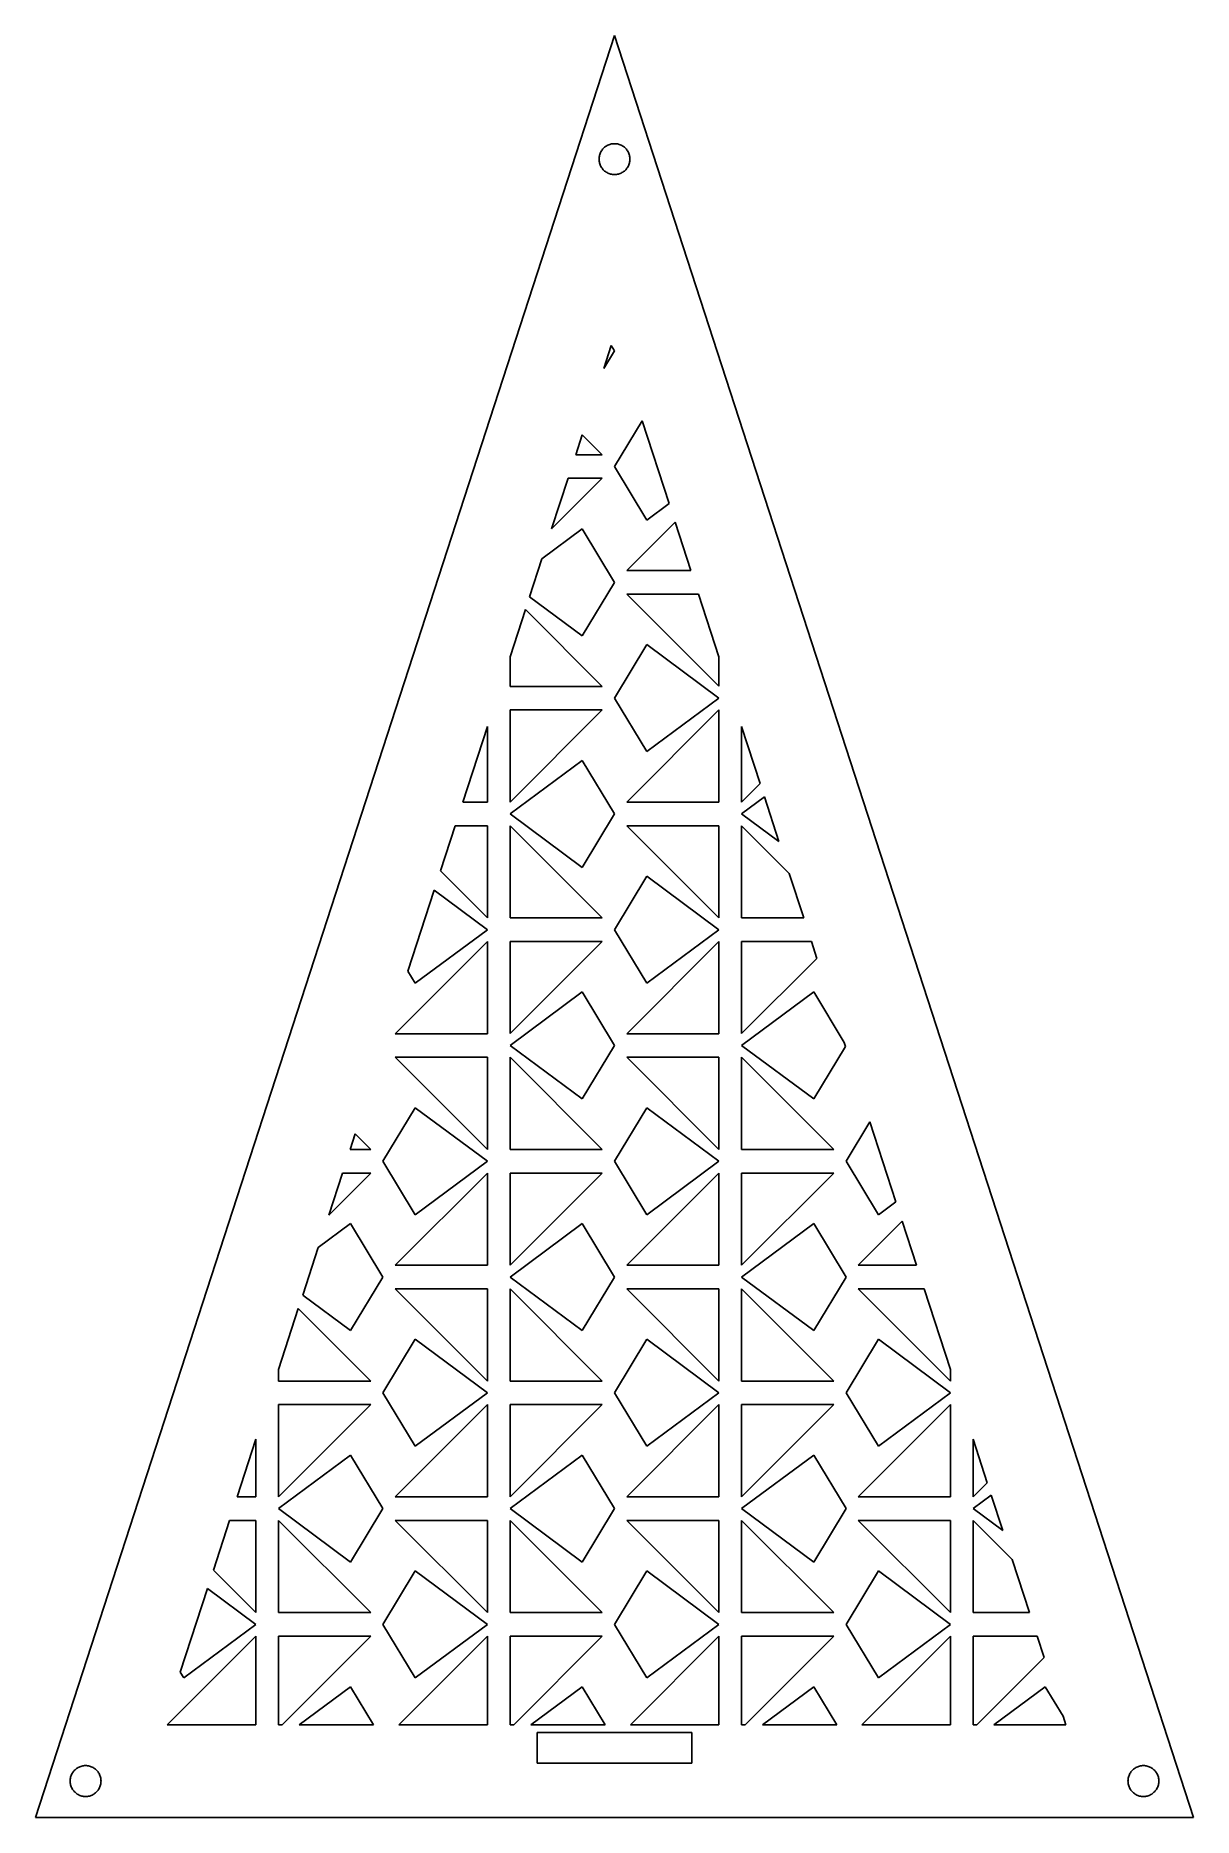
# Model space of a CAD drawing. Header units: metres. Extents: x -75 to 75, y 0 to 231.
import ezdxf

# ---------------------------------------------------------------- set-up
doc = ezdxf.new("R2010")
doc.units = ezdxf.units.M

msp = doc.modelspace()

# ---------------------------------------------------------------- linework, layer by layer
for p, q in [((0, 230.826), (-75, 0)), ((75, 0), (0, 230.826)), ((-2, 214.826), (-1.99605, 214.952)), ((-1.99605, 214.701), (-2, 214.826)), ((-1.99605, 214.952), (-1.98422, 215.077)), ((-1.98422, 214.576), (-1.99605, 214.701)), ((-1.98422, 215.077), (-1.96457, 215.201)), ((-1.96457, 215.201), (-1.93716, 215.324)), ((-1.93716, 215.324), (-1.9021, 215.444)), ((-1.9021, 215.444), (-1.85954, 215.562)), ((-1.85954, 215.562), (-1.80965, 215.678)), ((-1.80965, 215.678), (-1.75261, 215.79)), ((-1.75261, 215.79), (-1.68864, 215.898)), ((-1.68864, 215.898), (-1.61803, 216.002)), ((-1.61803, 216.002), (-1.54102, 216.101)), ((-1.54102, 216.101), (-1.45793, 216.195)), ((-1.45793, 216.195), (-1.36908, 216.284)), ((-1.36908, 216.284), (-1.27484, 216.367)), ((-1.27484, 216.367), (-1.17557, 216.444)), ((-1.17557, 216.444), (-1.07164, 216.515)), ((-1.07164, 216.515), (-0.963501, 216.579)), ((-0.963501, 216.579), (-0.851547, 216.636)), ((-0.851547, 216.636), (-0.736237, 216.686)), ((-0.736237, 216.686), (-0.618027, 216.728)), ((-0.618027, 216.728), (-0.497375, 216.763)), ((-0.497375, 216.763), (-0.374756, 216.791)), ((-0.374756, 216.791), (-0.250656, 216.81)), ((-0.250656, 216.81), (-0.12558, 216.822)), ((-0.12558, 216.822), (0, 216.826)), ((0, 216.826), (0.12558, 216.822)), ((0.12558, 216.822), (0.250656, 216.81)), ((0.250656, 216.81), (0.374756, 216.791)), ((0.374756, 216.791), (0.497375, 216.763)), ((0.497375, 216.763), (0.618027, 216.728)), ((0.618027, 216.728), (0.736237, 216.686)), ((0.736237, 216.686), (0.851547, 216.636)), ((0.851547, 216.636), (0.963501, 216.579)), ((0.963501, 216.579), (1.07164, 216.515)), ((1.07164, 216.515), (1.17557, 216.444)), ((1.17557, 216.444), (1.27484, 216.367)), ((1.27484, 216.367), (1.36908, 216.284)), ((1.36908, 216.284), (1.45793, 216.195)), ((1.45793, 216.195), (1.54102, 216.101)), ((1.54102, 216.101), (1.61803, 216.002)), ((1.61803, 216.002), (1.68864, 215.898)), ((1.68864, 215.898), (1.75261, 215.79)), ((1.75261, 215.79), (1.80965, 215.678)), ((1.80965, 215.678), (1.85954, 215.562)), ((1.85954, 215.562), (1.9021, 215.444)), ((1.9021, 215.444), (1.93716, 215.324)), ((1.93716, 215.324), (1.96457, 215.201)), ((1.96457, 215.201), (1.98422, 215.077)), ((1.98422, 215.077), (1.99605, 214.952)), ((1.99605, 214.701), (1.98422, 214.576)), ((1.99605, 214.952), (2, 214.826)), ((2, 214.826), (1.99605, 214.701)), ((-1.96457, 214.451), (-1.98422, 214.576)), ((-1.93716, 214.329), (-1.96457, 214.451)), ((-1.9021, 214.208), (-1.93716, 214.329)), ((-1.85954, 214.09), (-1.9021, 214.208)), ((-1.80965, 213.975), (-1.85954, 214.09)), ((-1.75261, 213.863), (-1.80965, 213.975)), ((-1.68864, 213.755), (-1.75261, 213.863)), ((-1.61803, 213.651), (-1.68864, 213.755)), ((-1.54102, 213.551), (-1.61803, 213.651)), ((-1.45793, 213.457), (-1.54102, 213.551)), ((-1.36908, 213.368), (-1.45793, 213.457)), ((-1.27484, 213.285), (-1.36908, 213.368)), ((-1.17557, 213.208), (-1.27484, 213.285)), ((-1.07164, 213.138), (-1.17557, 213.208)), ((-0.963501, 213.074), (-1.07164, 213.138)), ((-0.851547, 213.017), (-0.963501, 213.074)), ((-0.736237, 212.967), (-0.851547, 213.017)), ((-0.618027, 212.924), (-0.736237, 212.967)), ((-0.497375, 212.889), (-0.618027, 212.924)), ((-0.374756, 212.862), (-0.497375, 212.889)), ((-0.250656, 212.842), (-0.374756, 212.862)), ((-0.12558, 212.83), (-0.250656, 212.842)), ((0, 212.826), (-0.12558, 212.83)), ((0.12558, 212.83), (0, 212.826)), ((0.250656, 212.842), (0.12558, 212.83)), ((0.374756, 212.862), (0.250656, 212.842)), ((0.497375, 212.889), (0.374756, 212.862)), ((0.618027, 212.924), (0.497375, 212.889)), ((0.736237, 212.967), (0.618027, 212.924)), ((0.851547, 213.017), (0.736237, 212.967)), ((0.963501, 213.074), (0.851547, 213.017)), ((1.07164, 213.138), (0.963501, 213.074)), ((1.17557, 213.208), (1.07164, 213.138)), ((1.27484, 213.285), (1.17557, 213.208)), ((1.36908, 213.368), (1.27484, 213.285)), ((1.45793, 213.457), (1.36908, 213.368)), ((1.54102, 213.551), (1.45793, 213.457)), ((1.61803, 213.651), (1.54102, 213.551)), ((1.68864, 213.755), (1.61803, 213.651)), ((1.75261, 213.863), (1.68864, 213.755)), ((1.80965, 213.975), (1.75261, 213.863)), ((1.85954, 214.09), (1.80965, 213.975)), ((1.9021, 214.208), (1.85954, 214.09)), ((1.93716, 214.329), (1.9021, 214.208)), ((1.96457, 214.451), (1.93716, 214.329)), ((1.98422, 214.576), (1.96457, 214.451)), ((-1.39775, 187.692), (-0.422302, 190.694)), ((-0.003204, 190), (-1.39775, 187.692)), ((-0.422302, 190.694), (-0.003204, 190)), ((0.003662, 175), (3.59158, 180.94)), ((3.59158, 180.94), (7.07742, 170.211)), ((-5.02592, 176.525), (-4.18289, 179.12)), ((-4.18289, 179.12), (-1.58844, 176.525)), ((-1.58844, 176.525), (-5.02592, 176.525)), ((-1.58844, 173.475), (-8.14876, 166.914)), ((-8.14876, 166.914), (-6.01709, 173.475)), ((-6.01709, 173.475), (-1.58844, 173.475)), ((4.19037, 168.069), (0.003662, 175)), ((7.07742, 170.211), (4.19037, 168.069)), ((-9.39919, 163.066), (-4.19037, 166.931)), ((-4.19037, 166.931), (-0.003204, 160)), ((1.58844, 161.525), (7.86142, 167.798)), ((7.86142, 167.798), (9.89972, 161.525)), ((-11.0044, 158.125), (-9.39919, 163.066)), ((-0.003204, 160), (-4.19037, 153.069)), ((9.89972, 161.525), (1.58844, 161.525)), ((-4.19037, 153.069), (-11.0044, 158.125)), ((1.58844, 158.475), (10.8909, 158.475)), ((13.5324, 146.53), (1.58844, 158.475)), ((10.8909, 158.475), (13.5324, 150.345)), ((-13.5324, 150.345), (-11.5399, 156.477)), ((-11.5399, 156.477), (-1.58844, 146.525)), ((-13.5324, 146.525), (-13.5324, 150.345)), ((0.003662, 145), (4.19037, 151.931)), ((4.19037, 151.931), (13.5306, 145)), ((13.5324, 150.345), (13.5324, 146.53)), ((-1.58844, 146.525), (-13.5324, 146.525)), ((-13.5324, 143.475), (-1.58844, 143.475)), ((-1.58844, 143.475), (-13.5324, 131.53)), ((-13.5324, 131.53), (-13.5324, 143.475)), ((4.19037, 138.069), (0.003662, 145)), ((1.58844, 131.525), (13.5324, 143.47)), ((13.5306, 145), (4.19037, 138.069)), ((13.5324, 143.47), (13.5324, 131.525)), ((-19.6473, 131.525), (-16.4676, 141.311)), ((-16.4676, 141.311), (-16.4676, 131.525)), ((16.4676, 141.311), (18.8663, 133.929)), ((16.4676, 131.53), (16.4676, 141.311)), ((-13.5306, 130), (-4.19037, 136.931)), ((-4.19037, 136.931), (-0.003204, 130)), ((18.8663, 133.929), (16.4676, 131.53)), ((16.4694, 130), (19.4292, 132.196)), ((19.4292, 132.196), (21.31, 126.408)), ((-16.4676, 131.525), (-19.6473, 131.525)), ((-4.19037, 123.069), (-13.5306, 130)), ((-0.003204, 130), (-4.19037, 123.069)), ((13.5324, 131.525), (1.58844, 131.525)), ((21.31, 126.408), (16.4694, 130)), ((-22.5448, 122.608), (-20.6385, 128.475)), ((-20.6385, 128.475), (-16.4676, 128.475)), ((-16.4676, 128.475), (-16.4676, 116.53)), ((-13.5324, 116.525), (-13.5324, 128.47)), ((-13.5324, 128.47), (-1.58844, 116.525)), ((1.58844, 128.475), (13.5324, 128.475)), ((13.5324, 116.53), (1.58844, 128.475)), ((13.5324, 128.475), (13.5324, 116.53)), ((16.4676, 116.525), (16.4676, 128.47)), ((16.4676, 128.47), (22.6485, 122.289)), ((-16.4676, 116.53), (-22.5448, 122.608)), ((-26.7584, 109.64), (-23.3562, 120.11)), ((-23.3562, 120.11), (-16.4694, 115)), ((0.003662, 115), (4.19037, 121.931)), ((4.19037, 121.931), (13.5306, 115)), ((22.6485, 122.289), (24.5211, 116.525)), ((-1.58844, 116.525), (-13.5324, 116.525)), ((24.5211, 116.525), (16.4676, 116.525)), ((-28.4116, 101.525), (-16.4676, 113.47)), ((-16.4694, 115), (-25.8096, 108.069)), ((-16.4676, 113.47), (-16.4676, 101.525)), ((-13.5324, 113.475), (-1.58844, 113.475)), ((-1.58844, 113.475), (-13.5324, 101.53)), ((-13.5324, 101.53), (-13.5324, 113.475)), ((4.19037, 108.069), (0.003662, 115)), ((1.58844, 101.525), (13.5324, 113.47)), ((13.5306, 115), (4.19037, 108.069)), ((13.5324, 113.47), (13.5324, 101.525)), ((16.4676, 113.475), (25.5123, 113.475)), ((16.4676, 101.53), (16.4676, 113.475)), ((25.5123, 113.475), (26.2233, 111.286)), ((26.2233, 111.286), (16.4676, 101.53)), ((-25.8096, 108.069), (-26.7584, 109.64)), ((-13.5306, 100), (-4.19037, 106.931)), ((-4.19037, 106.931), (-0.003204, 100)), ((16.4694, 100), (25.8096, 106.931)), ((25.8096, 106.931), (29.7668, 100.381)), ((-16.4676, 101.525), (-28.4116, 101.525)), ((-4.19037, 93.069), (-13.5306, 100)), ((-0.003204, 100), (-4.19037, 93.069)), ((13.5324, 101.525), (1.58844, 101.525)), ((25.8096, 93.069), (16.4694, 100)), ((29.9277, 99.8856), (25.8096, 93.069)), ((29.7668, 100.381), (29.9277, 99.8856)), ((-28.4116, 98.4747), (-16.4676, 98.4747)), ((-16.4676, 86.5303), (-28.4116, 98.4747)), ((-16.4676, 98.4747), (-16.4676, 86.5303)), ((-13.5324, 86.5253), (-13.5324, 98.4697)), ((-13.5324, 98.4697), (-1.58844, 86.5253)), ((1.58844, 98.4747), (13.5324, 98.4747)), ((13.5324, 86.5303), (1.58844, 98.4747)), ((13.5324, 98.4747), (13.5324, 86.5303)), ((16.4676, 86.5253), (16.4676, 98.4697)), ((16.4676, 98.4697), (28.4116, 86.5253)), ((-29.9963, 85), (-25.8096, 91.931)), ((-25.8096, 91.931), (-16.4694, 85)), ((0.003662, 85), (4.19037, 91.931)), ((4.19037, 91.931), (13.5306, 85)), ((30.0037, 85), (33.0992, 90.1246)), ((33.0992, 90.1246), (36.4673, 79.7586)), ((-34.2687, 86.5253), (-33.6114, 88.5483)), ((-33.6114, 88.5483), (-31.5884, 86.5253)), ((-31.5884, 86.5253), (-34.2687, 86.5253)), ((-1.58844, 86.5253), (-13.5324, 86.5253)), ((28.4116, 86.5253), (16.4676, 86.5253)), ((-31.5884, 83.4747), (-37.027, 78.0359)), ((-37.027, 78.0359), (-35.2599, 83.4747)), ((-35.2599, 83.4747), (-31.5884, 83.4747)), ((-25.8096, 78.069), (-29.9963, 85)), ((-28.4116, 71.5253), (-16.4676, 83.4697)), ((-16.4694, 85), (-25.8096, 78.069)), ((-16.4676, 83.4697), (-16.4676, 71.5253)), ((-13.5324, 83.4747), (-1.58844, 83.4747)), ((-1.58844, 83.4747), (-13.5324, 71.5303)), ((-13.5324, 71.5303), (-13.5324, 83.4747)), ((4.19037, 78.069), (0.003662, 85)), ((1.58844, 71.5253), (13.5324, 83.4697)), ((13.5306, 85), (4.19037, 78.069)), ((13.5324, 83.4697), (13.5324, 71.5253)), ((16.4676, 83.4747), (28.4116, 83.4747)), ((28.4116, 83.4747), (16.4676, 71.5303)), ((16.4676, 71.5303), (16.4676, 83.4747)), ((34.1904, 78.069), (30.0037, 85)), ((36.4673, 79.7586), (34.1904, 78.069)), ((-38.4014, 73.8062), (-34.1904, 76.931)), ((-34.1904, 76.931), (-30.0032, 70)), ((-13.5306, 70), (-4.19037, 76.931)), ((-4.19037, 76.931), (-0.003204, 70)), ((16.4694, 70), (25.8096, 76.931)), ((25.8096, 76.931), (29.9968, 70)), ((31.5884, 71.5253), (37.2899, 77.2269)), ((37.2899, 77.2269), (39.1425, 71.5253)), ((-40.3943, 67.6727), (-38.4014, 73.8062)), ((-30.0032, 70), (-34.1904, 63.069)), ((-16.4676, 71.5253), (-28.4116, 71.5253)), ((-4.19037, 63.069), (-13.5306, 70)), ((-0.003204, 70), (-4.19037, 63.069)), ((13.5324, 71.5253), (1.58844, 71.5253)), ((25.8096, 63.069), (16.4694, 70)), ((29.9968, 70), (25.8096, 63.069)), ((39.1425, 71.5253), (31.5884, 71.5253)), ((-34.1904, 63.069), (-40.3943, 67.6727)), ((-28.4116, 68.4747), (-16.4676, 68.4747)), ((-16.4676, 56.5303), (-28.4116, 68.4747)), ((-16.4676, 68.4747), (-16.4676, 56.5303)), ((-13.5324, 56.5253), (-13.5324, 68.4697)), ((-13.5324, 68.4697), (-1.58844, 56.5253)), ((1.58844, 68.4747), (13.5324, 68.4747)), ((13.5324, 56.5303), (1.58844, 68.4747)), ((13.5324, 68.4747), (13.5324, 56.5303)), ((16.4676, 56.5253), (16.4676, 68.4697)), ((16.4676, 68.4697), (28.4116, 56.5253)), ((31.5884, 68.4747), (40.1337, 68.4747)), ((43.5324, 56.5303), (31.5884, 68.4747)), ((40.1337, 68.4747), (43.5324, 58.0145)), ((-43.5324, 58.0145), (-40.9684, 65.9056)), ((-40.9684, 65.9056), (-31.5884, 56.5253)), ((-29.9963, 55), (-25.8096, 61.931)), ((-25.8096, 61.931), (-16.4694, 55)), ((0.003662, 55), (4.19037, 61.931)), ((4.19037, 61.931), (13.5306, 55)), ((30.0037, 55), (34.1904, 61.931)), ((34.1904, 61.931), (43.5306, 55)), ((-43.5324, 56.5253), (-43.5324, 58.0145)), ((43.5324, 58.0145), (43.5324, 56.5303)), ((-31.5884, 56.5253), (-43.5324, 56.5253)), ((-1.58844, 56.5253), (-13.5324, 56.5253)), ((28.4116, 56.5253), (16.4676, 56.5253)), ((-43.5324, 53.4747), (-31.5884, 53.4747)), ((-31.5884, 53.4747), (-43.5324, 41.5303)), ((-43.5324, 41.5303), (-43.5324, 53.4747)), ((-25.8096, 48.069), (-29.9963, 55)), ((-28.4116, 41.5253), (-16.4676, 53.4697)), ((-16.4694, 55), (-25.8096, 48.069)), ((-16.4676, 53.4697), (-16.4676, 41.5253)), ((-13.5324, 53.4747), (-1.58844, 53.4747)), ((-1.58844, 53.4747), (-13.5324, 41.5303)), ((-13.5324, 41.5303), (-13.5324, 53.4747)), ((4.19037, 48.069), (0.003662, 55)), ((1.58844, 41.5253), (13.5324, 53.4697)), ((13.5306, 55), (4.19037, 48.069)), ((13.5324, 53.4697), (13.5324, 41.5253)), ((16.4676, 53.4747), (28.4116, 53.4747)), ((28.4116, 53.4747), (16.4676, 41.5303)), ((16.4676, 41.5303), (16.4676, 53.4747)), ((34.1904, 48.069), (30.0037, 55)), ((31.5884, 41.5253), (43.5324, 53.4697)), ((43.5306, 55), (34.1904, 48.069)), ((43.5324, 53.4697), (43.5324, 41.5253)), ((-48.8901, 41.5253), (-46.4676, 48.9809)), ((-46.4676, 48.9809), (-46.4676, 41.5253)), ((46.4676, 48.9809), (48.2947, 43.3575)), ((46.4676, 41.5303), (46.4676, 48.9809)), ((-43.5306, 40), (-34.1904, 46.931)), ((-34.1904, 46.931), (-30.0032, 40)), ((-13.5306, 40), (-4.19037, 46.931)), ((-4.19037, 46.931), (-0.003204, 40)), ((16.4694, 40), (25.8096, 46.931)), ((25.8096, 46.931), (29.9968, 40)), ((48.2947, 43.3575), (46.4676, 41.5303)), ((46.4694, 40), (48.8191, 41.7436)), ((48.8191, 41.7436), (50.3122, 37.1484)), ((-46.4676, 41.5253), (-48.8901, 41.5253)), ((-34.1904, 33.069), (-43.5306, 40)), ((-30.0032, 40), (-34.1904, 33.069)), ((-16.4676, 41.5253), (-28.4116, 41.5253)), ((-4.19037, 33.069), (-13.5306, 40)), ((-0.003204, 40), (-4.19037, 33.069)), ((13.5324, 41.5253), (1.58844, 41.5253)), ((25.8096, 33.069), (16.4694, 40)), ((29.9968, 40), (25.8096, 33.069)), ((43.5324, 41.5253), (31.5884, 41.5253)), ((50.3122, 37.1484), (46.4694, 40)), ((-51.9733, 32.0362), (-49.8813, 38.4747)), ((-49.8813, 38.4747), (-46.4676, 38.4747)), ((-46.4676, 38.4747), (-46.4676, 26.5303)), ((-43.5324, 26.5253), (-43.5324, 38.4697)), ((-43.5324, 38.4697), (-31.5884, 26.5253)), ((-28.4116, 38.4747), (-16.4676, 38.4747)), ((-16.4676, 26.5303), (-28.4116, 38.4747)), ((-16.4676, 38.4747), (-16.4676, 26.5303)), ((-13.5324, 26.5253), (-13.5324, 38.4697)), ((-13.5324, 38.4697), (-1.58844, 26.5253)), ((1.58844, 38.4747), (13.5324, 38.4747)), ((13.5324, 26.5303), (1.58844, 38.4747)), ((13.5324, 38.4747), (13.5324, 26.5303)), ((16.4676, 26.5253), (16.4676, 38.4697)), ((16.4676, 38.4697), (28.4116, 26.5253)), ((31.5884, 38.4747), (43.5324, 38.4747)), ((43.5324, 26.5303), (31.5884, 38.4747)), ((43.5324, 38.4747), (43.5324, 26.5303)), ((46.4676, 26.5253), (46.4676, 38.4697)), ((46.4676, 38.4697), (51.5268, 33.4103)), ((51.5268, 33.4103), (53.7639, 26.5253)), ((-46.4676, 26.5303), (-51.9733, 32.0362)), ((-29.9963, 25), (-25.8096, 31.931)), ((-25.8096, 31.931), (-16.4694, 25)), ((0.003662, 25), (4.19037, 31.931)), ((4.19037, 31.931), (13.5306, 25)), ((30.0037, 25), (34.1904, 31.931)), ((34.1904, 31.931), (43.5306, 25)), ((-56.266, 18.8245), (-52.7461, 29.6577)), ((-52.7461, 29.6577), (-46.4694, 25)), ((-31.5884, 26.5253), (-43.5324, 26.5253)), ((-1.58844, 26.5253), (-13.5324, 26.5253)), ((28.4116, 26.5253), (16.4676, 26.5253)), ((53.7639, 26.5253), (46.4676, 26.5253)), ((-57.9368, 12), (-46.4676, 23.4697)), ((-46.4694, 25), (-55.8096, 18.069)), ((-46.4676, 23.4697), (-46.4676, 12)), ((-43.5324, 12), (-43.5324, 23.4747)), ((-43.5324, 23.4747), (-31.5884, 23.4747)), ((-31.5884, 23.4747), (-43.0627, 12)), ((-25.8096, 18.069), (-29.9963, 25)), ((-27.9368, 12), (-16.4676, 23.4697)), ((-16.4694, 25), (-25.8096, 18.069)), ((-16.4676, 23.4697), (-16.4676, 12)), ((-13.5324, 12), (-13.5324, 23.4747)), ((-13.5324, 23.4747), (-1.58844, 23.4747)), ((-1.58844, 23.4747), (-13.0627, 12)), ((4.19037, 18.069), (0.003662, 25)), ((2.06316, 12), (13.5324, 23.4697)), ((13.5306, 25), (4.19037, 18.069)), ((13.5324, 23.4697), (13.5324, 12)), ((16.4676, 12), (16.4676, 23.4747)), ((16.4676, 23.4747), (28.4116, 23.4747)), ((28.4116, 23.4747), (16.9373, 12)), ((34.1904, 18.069), (30.0037, 25)), ((32.0632, 12), (43.5324, 23.4697)), ((43.5306, 25), (34.1904, 18.069)), ((43.5324, 23.4697), (43.5324, 12)), ((46.4676, 12), (46.4676, 23.4747)), ((46.4676, 23.4747), (54.7551, 23.4747)), ((54.7551, 23.4747), (55.6518, 20.7149)), ((-55.8096, 18.069), (-56.266, 18.8245)), ((55.6518, 20.7149), (46.9373, 12)), ((-40.8354, 12), (-34.1904, 16.931)), ((-34.1904, 16.931), (-31.2114, 12)), ((-10.8354, 12), (-4.19037, 16.931)), ((-4.19037, 16.931), (-1.21144, 12)), ((19.1646, 12), (25.8096, 16.931)), ((25.8096, 16.931), (28.7886, 12)), ((49.1646, 12), (55.8096, 16.931)), ((55.8096, 16.931), (58.1283, 13.0929)), ((-46.4676, 12), (-57.9368, 12)), ((-43.0627, 12), (-43.5324, 12)), ((-31.2114, 12), (-40.8354, 12)), ((-16.4676, 12), (-27.9368, 12)), ((-13.0627, 12), (-13.5324, 12)), ((-1.21144, 12), (-10.8354, 12)), ((13.5324, 12), (2.06316, 12)), ((16.9373, 12), (16.4676, 12)), ((28.7886, 12), (19.1646, 12)), ((43.5324, 12), (32.0632, 12)), ((46.9373, 12), (46.4676, 12)), ((58.4834, 12), (49.1646, 12)), ((58.1283, 13.0929), (58.4834, 12)), ((-10, 7), (-10, 11)), ((-10, 11), (10, 11)), ((10, 11), (10, 7)), ((10, 7), (-10, 7)), ((-70.5279, 4.70227), (-70.5239, 4.82785)), ((-70.5239, 4.57669), (-70.5279, 4.70227)), ((-70.5239, 4.82785), (-70.5121, 4.95294)), ((-70.5121, 4.95294), (-70.4924, 5.07704)), ((-70.4924, 5.07704), (-70.465, 5.19966)), ((-70.465, 5.19966), (-70.43, 5.32031)), ((-70.43, 5.32031), (-70.3874, 5.43852)), ((-70.3874, 5.43852), (-70.3375, 5.55383)), ((-70.3375, 5.55383), (-70.2805, 5.66579)), ((-70.2805, 5.66579), (-70.2165, 5.77393)), ((-70.2165, 5.77393), (-70.1459, 5.87784)), ((-70.1459, 5.87784), (-70.0689, 5.97713)), ((-70.0689, 5.97713), (-69.9858, 6.07137)), ((-69.9858, 6.07137), (-69.897, 6.16022)), ((-69.897, 6.16022), (-69.8027, 6.2433)), ((-69.8027, 6.2433), (-69.7034, 6.32031)), ((-69.7034, 6.32031), (-69.5995, 6.39093)), ((-69.5995, 6.39093), (-69.4914, 6.4549)), ((-69.4914, 6.4549), (-69.3794, 6.51193)), ((-69.3794, 6.51193), (-69.2641, 6.56183)), ((-69.2641, 6.56183), (-69.1459, 6.60439)), ((-69.1459, 6.60439), (-69.0252, 6.63943)), ((-69.0252, 6.63943), (-68.9026, 6.66685)), ((-68.9026, 6.66685), (-68.7785, 6.68651)), ((-68.7785, 6.68651), (-68.6534, 6.69833)), ((-68.6534, 6.69833), (-68.5279, 6.70227)), ((-68.5279, 6.70227), (-68.4023, 6.69833)), ((-68.4023, 6.69833), (-68.2772, 6.68651)), ((-68.2772, 6.68651), (-68.1531, 6.66685)), ((-68.1531, 6.66685), (-68.0305, 6.63943)), ((-68.0305, 6.63943), (-67.9098, 6.60439)), ((-67.9098, 6.60439), (-67.7916, 6.56183)), ((-67.7916, 6.56183), (-67.6763, 6.51193)), ((-67.6763, 6.51193), (-67.5643, 6.4549)), ((-67.5643, 6.4549), (-67.4562, 6.39093)), ((-67.4562, 6.39093), (-67.3523, 6.32031)), ((-67.3523, 6.32031), (-67.253, 6.2433)), ((-67.253, 6.2433), (-67.1588, 6.16022)), ((-67.1588, 6.16022), (-67.0699, 6.07137)), ((-67.0699, 6.07137), (-66.9868, 5.97713)), ((-66.9868, 5.97713), (-66.9098, 5.87784)), ((-66.9098, 5.87784), (-66.8392, 5.77393)), ((-66.8392, 5.77393), (-66.7752, 5.66579)), ((-66.7752, 5.66579), (-66.7182, 5.55383)), ((-66.7182, 5.55383), (-66.6683, 5.43852)), ((-66.6683, 5.43852), (-66.6257, 5.32031)), ((-66.6257, 5.32031), (-66.5907, 5.19966)), ((-66.5907, 5.19966), (-66.5633, 5.07704)), ((-66.5633, 5.07704), (-66.5436, 4.95294)), ((-66.5436, 4.95294), (-66.5318, 4.82785)), ((-66.5318, 4.82785), (-66.5279, 4.70227)), ((-66.5279, 4.70227), (-66.5318, 4.57669)), ((66.5279, 4.70227), (66.5318, 4.82785)), ((66.5318, 4.57669), (66.5279, 4.70227)), ((66.5318, 4.82785), (66.5436, 4.95294)), ((66.5436, 4.95294), (66.5633, 5.07704)), ((66.5633, 5.07704), (66.5907, 5.19966)), ((66.5907, 5.19966), (66.6257, 5.32031)), ((66.6257, 5.32031), (66.6683, 5.43852)), ((66.6683, 5.43852), (66.7182, 5.55383)), ((66.7182, 5.55383), (66.7752, 5.66579)), ((66.7752, 5.66579), (66.8392, 5.77393)), ((66.8392, 5.77393), (66.9098, 5.87784)), ((66.9098, 5.87784), (66.9868, 5.97713)), ((66.9868, 5.97713), (67.0699, 6.07137)), ((67.0699, 6.07137), (67.1588, 6.16022)), ((67.1588, 6.16022), (67.253, 6.2433)), ((67.253, 6.2433), (67.3523, 6.32031)), ((67.3523, 6.32031), (67.4562, 6.39093)), ((67.4562, 6.39093), (67.5643, 6.4549)), ((67.5643, 6.4549), (67.6763, 6.51193)), ((67.6763, 6.51193), (67.7916, 6.56183)), ((67.7916, 6.56183), (67.9098, 6.60439)), ((67.9098, 6.60439), (68.0305, 6.63943)), ((68.0305, 6.63943), (68.1531, 6.66685)), ((68.1531, 6.66685), (68.2772, 6.68651)), ((68.2772, 6.68651), (68.4023, 6.69833)), ((68.4023, 6.69833), (68.5279, 6.70227)), ((68.5279, 6.70227), (68.6534, 6.69833)), ((68.6534, 6.69833), (68.7785, 6.68651)), ((68.7785, 6.68651), (68.9026, 6.66685)), ((68.9026, 6.66685), (69.0252, 6.63943)), ((69.0252, 6.63943), (69.1459, 6.60439)), ((69.1459, 6.60439), (69.2641, 6.56183)), ((69.2641, 6.56183), (69.3794, 6.51193)), ((69.3794, 6.51193), (69.4914, 6.4549)), ((69.4914, 6.4549), (69.5995, 6.39093)), ((69.5995, 6.39093), (69.7034, 6.32031)), ((69.7034, 6.32031), (69.8027, 6.2433)), ((69.8027, 6.2433), (69.897, 6.16022)), ((69.897, 6.16022), (69.9858, 6.07137)), ((69.9858, 6.07137), (70.0689, 5.97713)), ((70.0689, 5.97713), (70.1459, 5.87784)), ((70.1459, 5.87784), (70.2165, 5.77393)), ((70.2165, 5.77393), (70.2805, 5.66579)), ((70.2805, 5.66579), (70.3375, 5.55383)), ((70.3375, 5.55383), (70.3874, 5.43852)), ((70.3874, 5.43852), (70.43, 5.32031)), ((70.43, 5.32031), (70.465, 5.19966)), ((70.465, 5.19966), (70.4924, 5.07704)), ((70.4924, 5.07704), (70.5121, 4.95294)), ((70.5121, 4.95294), (70.5239, 4.82785)), ((70.5239, 4.82785), (70.5279, 4.70227)), ((70.5279, 4.70227), (70.5239, 4.57669)), ((-70.5121, 4.45161), (-70.5239, 4.57669)), ((-70.4924, 4.32751), (-70.5121, 4.45161)), ((-70.465, 4.2049), (-70.4924, 4.32751)), ((-70.43, 4.08424), (-70.465, 4.2049)), ((-70.3874, 3.96602), (-70.43, 4.08424)), ((-70.3375, 3.85072), (-70.3874, 3.96602)), ((-70.2805, 3.73877), (-70.3375, 3.85072)), ((-70.2165, 3.63062), (-70.2805, 3.73877)), ((-70.1459, 3.5267), (-70.2165, 3.63062)), ((-70.0689, 3.42743), (-70.1459, 3.5267)), ((-69.9858, 3.33318), (-70.0689, 3.42743)), ((-69.897, 3.24434), (-69.9858, 3.33318)), ((-69.8027, 3.16125), (-69.897, 3.24434)), ((-69.7034, 3.08424), (-69.8027, 3.16125)), ((-69.5995, 3.01363), (-69.7034, 3.08424)), ((-69.4914, 2.94966), (-69.5995, 3.01363)), ((-69.3794, 2.89262), (-69.4914, 2.94966)), ((-69.2641, 2.84273), (-69.3794, 2.89262)), ((-69.1459, 2.80016), (-69.2641, 2.84273)), ((-69.0252, 2.76511), (-69.1459, 2.80016)), ((-68.9026, 2.7377), (-69.0252, 2.76511)), ((-68.7785, 2.71805), (-68.9026, 2.7377)), ((-68.6534, 2.70622), (-68.7785, 2.71805)), ((-68.5279, 2.70227), (-68.6534, 2.70622)), ((-68.4023, 2.70622), (-68.5279, 2.70227)), ((-68.2772, 2.71805), (-68.4023, 2.70622)), ((-68.1531, 2.7377), (-68.2772, 2.71805)), ((-68.0305, 2.76511), (-68.1531, 2.7377)), ((-67.9098, 2.80016), (-68.0305, 2.76511)), ((-67.7916, 2.84273), (-67.9098, 2.80016)), ((-67.6763, 2.89262), (-67.7916, 2.84273)), ((-67.5643, 2.94966), (-67.6763, 2.89262)), ((-67.4562, 3.01363), (-67.5643, 2.94966)), ((-67.3523, 3.08424), (-67.4562, 3.01363)), ((-67.253, 3.16125), (-67.3523, 3.08424)), ((-67.1588, 3.24434), (-67.253, 3.16125)), ((-67.0699, 3.33318), (-67.1588, 3.24434)), ((-66.9868, 3.42743), (-67.0699, 3.33318)), ((-66.9098, 3.5267), (-66.9868, 3.42743)), ((-66.8392, 3.63062), (-66.9098, 3.5267)), ((-66.7752, 3.73877), (-66.8392, 3.63062)), ((-66.7182, 3.85072), (-66.7752, 3.73877)), ((-66.6683, 3.96602), (-66.7182, 3.85072)), ((-66.6257, 4.08424), (-66.6683, 3.96602)), ((-66.5907, 4.2049), (-66.6257, 4.08424)), ((-66.5633, 4.32751), (-66.5907, 4.2049)), ((-66.5436, 4.45161), (-66.5633, 4.32751)), ((-66.5318, 4.57669), (-66.5436, 4.45161)), ((66.5436, 4.45161), (66.5318, 4.57669)), ((66.5633, 4.32751), (66.5436, 4.45161)), ((66.5907, 4.2049), (66.5633, 4.32751)), ((66.6257, 4.08424), (66.5907, 4.2049)), ((66.6683, 3.96602), (66.6257, 4.08424)), ((66.7182, 3.85072), (66.6683, 3.96602)), ((66.7752, 3.73877), (66.7182, 3.85072)), ((66.8392, 3.63062), (66.7752, 3.73877)), ((66.9098, 3.5267), (66.8392, 3.63062)), ((66.9868, 3.42743), (66.9098, 3.5267)), ((67.0699, 3.33318), (66.9868, 3.42743)), ((67.1588, 3.24434), (67.0699, 3.33318)), ((67.253, 3.16125), (67.1588, 3.24434)), ((67.3523, 3.08424), (67.253, 3.16125)), ((67.4562, 3.01363), (67.3523, 3.08424)), ((67.5643, 2.94966), (67.4562, 3.01363)), ((67.6763, 2.89262), (67.5643, 2.94966)), ((67.7916, 2.84273), (67.6763, 2.89262)), ((67.9098, 2.80016), (67.7916, 2.84273)), ((68.0305, 2.76511), (67.9098, 2.80016)), ((68.1531, 2.7377), (68.0305, 2.76511)), ((68.2772, 2.71805), (68.1531, 2.7377)), ((68.4023, 2.70622), (68.2772, 2.71805)), ((68.5279, 2.70227), (68.4023, 2.70622)), ((68.6534, 2.70622), (68.5279, 2.70227)), ((68.7785, 2.71805), (68.6534, 2.70622)), ((68.9026, 2.7377), (68.7785, 2.71805)), ((69.0252, 2.76511), (68.9026, 2.7377)), ((69.1459, 2.80016), (69.0252, 2.76511)), ((69.2641, 2.84273), (69.1459, 2.80016)), ((69.3794, 2.89262), (69.2641, 2.84273)), ((69.4914, 2.94966), (69.3794, 2.89262)), ((69.5995, 3.01363), (69.4914, 2.94966)), ((69.7034, 3.08424), (69.5995, 3.01363)), ((69.8027, 3.16125), (69.7034, 3.08424)), ((69.897, 3.24434), (69.8027, 3.16125)), ((69.9858, 3.33318), (69.897, 3.24434)), ((70.0689, 3.42743), (69.9858, 3.33318)), ((70.1459, 3.5267), (70.0689, 3.42743)), ((70.2165, 3.63062), (70.1459, 3.5267)), ((70.2805, 3.73877), (70.2165, 3.63062)), ((70.3375, 3.85072), (70.2805, 3.73877)), ((70.3874, 3.96602), (70.3375, 3.85072)), ((70.43, 4.08424), (70.3874, 3.96602)), ((70.465, 4.2049), (70.43, 4.08424)), ((70.4924, 4.32751), (70.465, 4.2049)), ((70.5121, 4.45161), (70.4924, 4.32751)), ((70.5239, 4.57669), (70.5121, 4.45161)), ((-75, 0), (75, 0))]:
    msp.add_line(p, q)

doc.saveas('drawing.dxf')
